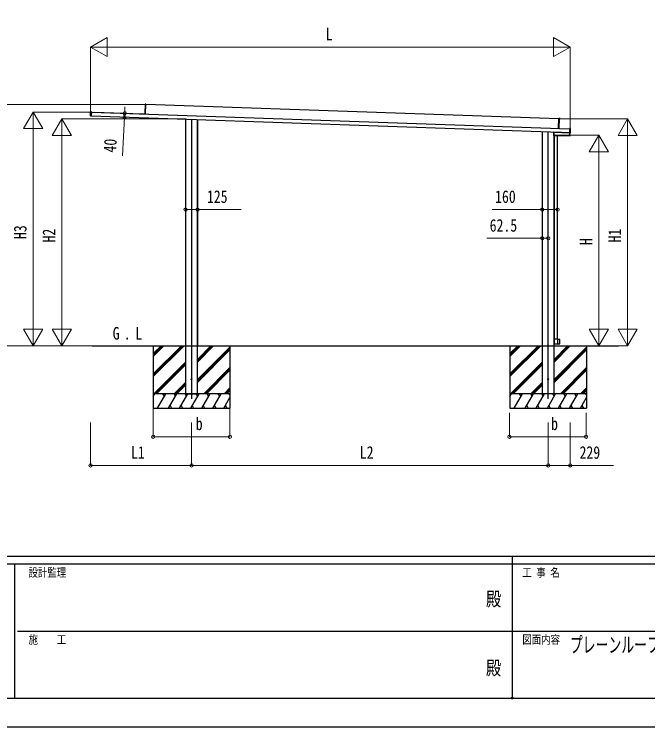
# Model space of a CAD drawing. Units: millimetres, scale not verified. Extents: x -16820 to 16820, y -11880 to 11880.
# Drawn here: x -5222 to 1396, y -11880 to -4436 of the extents above; entities that cross this region are included whole.
import ezdxf
from ezdxf.enums import TextEntityAlignment as Align

# ---------------------------------------------------------------- set-up
doc = ezdxf.new("R2010")
doc.units = ezdxf.units.MM
doc.header["$LTSCALE"] = 40
doc.header["$PDMODE"] = 32
doc.header["$PDSIZE"] = 20
for name, color, linetype in [('0-2_USER1', 3, 'Continuous'), ('0-3_YKK_11', 7, 'Continuous'), ('0-4_YKK_11E', 7, 'Continuous'), ('0-5_YKK_12', 2, 'Continuous'), ('0-6_YKK_A1', 4, 'Continuous'), ('0-8_YKK_ZWAK', 7, 'Continuous')]:
    doc.layers.add(name, color=color, linetype=linetype)
doc.layers.add('0-7_YKK_D', color=6, linetype='Continuous', lineweight=18)
doc.styles.add('ＭＳ ゴシック', font='')
doc.styles.get('ＭＳ ゴシック').set_extended_font_data('MS Gothic')

msp = doc.modelspace()

# ---------------------------------------------------------------- linework, layer by layer
at = {"layer": '0-3_YKK_11'}
for p, q in [((466.22, -5527.98), (-3847.36, -5377.35)), ((-4417.9, -5497.51), (576.76, -5671.93)), ((-4416.5, -5457.53), (578.15, -5631.95)), ((-3881.83, -5476.2), (-3881.8, -5475.5)), ((-3881.8, -5475.5), (-3881.78, -5475)), ((-3881.78, -5475), (-3857.1, -5475.87)), ((-3857.3, -5475.86), (-3856.78, -5475.38)), ((-3856.78, -5475.38), (-3856.5, -5467.37)), ((-3850.83, -5476.59), (-3850.82, -5476.56)), ((-3432.42, -5531.92), (-3432.42, -7900)), ((-3430.82, -8400), (-3430.82, -5531.98)), ((-3309.02, -8400), (-3309.02, -5536.23)), ((-3308.62, -5536.25), (-3308.62, -7900)), ((468.73, -5627.97), (472.29, -5526.03)), ((578.2, -5630.56), (578.2, -5630.56)), ((578.2, -5630.56), (579.4, -5630.6)), ((580.01, -5630.51), (585.7, -5630.71)), ((586.18, -5631.23), (584.72, -5673.21)), ((293.38, -5662.03), (293.38, -7900)), ((294.58, -7900), (294.58, -5662.07)), ((294.98, -8400), (294.98, -5662.09)), ((414.78, -5702.26), (414.78, -5668.78)), ((415.08, -5668.48), (415.46, -5668.49)), ((415.08, -5702.56), (579.69, -5702.56)), ((415.28, -5666.29), (415.28, -5668.28)), ((415.47, -5668.49), (578.27, -5674.18)), ((416.78, -8400), (416.78, -5702.56)), ((417.18, -5703), (417.18, -7825.5)), ((450.9, -5702.56), (450.78, -5702.8)), ((450.78, -5703), (450.78, -5702.8)), ((576.71, -5673.31), (576.71, -5673.31)), ((576.71, -5673.31), (577.91, -5673.36)), ((577.91, -5673.36), (577.91, -5673.36)), ((578.21, -5673.37), (578.18, -5674.16)), ((578.51, -5673.49), (584.2, -5673.69)), ((579.99, -5702.27), (580.96, -5674.57)), ((418.05, -7825.5), (418.25, -7825.5)), ((454.68, -7879.7), (454.68, -7856.7)), ((454.68, -7879.7), (454.98, -7880)), ((456.3, -7835.35), (455.99, -7835.05)), ((455.99, -7878.35), (456.29, -7878.05)), ((-3431.52, -7900), (-3431.22, -7900)), ((294.28, -7900), (294.58, -7900))]:
    msp.add_line(p, q, dxfattribs=at)
for points in [[(-3850.85, -5477.29), (-3850.82, -5476.56), (-3847.28, -5375.15), (-3847.26, -5374.65), (-3853.27, -5374.81), (-3856.5, -5467.37)], [(-4380.72, -5458.78), (-4380.71, -5458.48), (-4380.69, -5457.88), (-4380.68, -5457.58), (-3885.78, -5474.87), (-3885.79, -5475.16), (-3885.81, -5475.76), (-3885.82, -5476.06)], [(-3430.82, -7900), (-3430.92, -7900), (-3431.22, -7900), (-3431.22, -5531.96)], [(-3307.42, -5536.29), (-3307.42, -7900), (-3307.72, -7900), (-3308.32, -7900), (-3308.62, -7900), (-3308.92, -7900), (-3309.02, -7900)], [(462.73, -5627.92), (462.74, -5627.42), (466.3, -5525.48), (466.32, -5524.98), (479.97, -5526.3)], [(578.2, -5630.56), (578.19, -5630.91), (578.17, -5631.41), (576.74, -5672.47), (576.72, -5672.96), (576.71, -5673.31)], [(416.78, -7825.5), (417.18, -7825.5), (417.48, -7825.5), (418.05, -7825.5), (417.75, -7825.8), (417.48, -7856.7), (417.68, -7880), (418.18, -7880), (453.38, -7880), (454.98, -7880), (455.48, -7880), (455.98, -7880), (456.18, -7856.7), (455.91, -7825.5), (455.41, -7825.5), (454.98, -7825.5), (453.38, -7825.5), (453.38, -5703), (452.88, -5703), (417.48, -5703), (417.18, -5703), (416.78, -5703)], [(424.15, -5702.56), (424.28, -5702.8), (424.28, -5703)], [(578.1, -5673.36), (578.07, -5674.17), (580.29, -5674.25), (580.67, -5674.26)], [(418.25, -7825.5), (453.68, -7825.5), (453.68, -7856.7), (453.68, -7879.7), (453.38, -7880)], [(454.68, -7856.7), (454.68, -7825.8), (454.98, -7825.5)], [(456.29, -7878.05), (476.18, -7877.7), (476.18, -7835.7), (456.29, -7835.35)], [(-3432.42, -7900), (-3432.12, -7900), (-3431.52, -7900)], [(293.38, -7900), (293.68, -7900), (294.28, -7900)], [(294.98, -7900), (294.88, -7900), (294.58, -7900)]]:
    msp.add_lwpolyline(points, dxfattribs=at)
msp.add_lwpolyline([(-4416.47, -5456.53), (-4417.93, -5498.51), (-4417.95, -5499.01), (-4425.93, -5498.24), (-4424.46, -5456.24), (-4416.45, -5456.03)], close=True, dxfattribs=at)
for centre, radius, start, end in [((579.64, -5626.6), 4.01, 266.55184, 273.90119), ((577.89, -5677.06), 3.71, 81.82188, 89.76035)]:
    msp.add_arc(centre, radius, start, end, dxfattribs=at)
for centre, major_axis, ratio, start_param, end_param in [((580, -5630.81), (-0.01, -0.3), 0.998135, 3.1415927, 3.9545103), ((585.68, -5631.21), (0.367, 0.342), 0.99628, 5.4996506, 7.06672), ((415.08, -5668.78), (-0.3, 0.01), 0.998133, 4.7490956, 6.3180268), ((415.08, -5702.26), (0.213, 0.213), 0.99628, 2.358058, 3.9251274), ((415.08, -5668.28), (-0.2, 0.007), 0.998133, 1.607503, 3.1764341), ((578.52, -5673.19), (-0.01, -0.3), 0.998135, 5.4691958, 6.2831853), ((579.69, -5702.26), (-0.209, 0.217), 0.996405, 2.3754474, 3.9077379), ((580.66, -5674.56), (0.3, -0.01), 0.998135, 0, 1.5707963), ((584.22, -5673.19), (0.342, -0.367), 0.99628, 5.4996506, 7.06672)]:
    msp.add_ellipse(centre, major_axis=major_axis, ratio=ratio, start_param=start_param, end_param=end_param, dxfattribs=at)
at = {"layer": '0-4_YKK_11E'}
for p, q in [((-3847.28, -5375.15), (-3852.82, -5375.29)), ((-4425.44, -5497.79), (-4417.93, -5498.51)), ((-4416.47, -5456.53), (-4424.01, -5456.73)), ((-3881.8, -5475.5), (-3850.83, -5476.59)), ((-3857.1, -5475.87), (-3856.89, -5475.75)), ((471.82, -5526.01), (466.3, -5525.48)), ((462.74, -5627.42), (468.26, -5627.95)), ((585.21, -5631.66), (578.17, -5631.41)), ((579.4, -5630.6), (578.2, -5630.56)), ((579.4, -5630.6), (579.4, -5630.6)), ((580, -5630.59), (580.01, -5630.51)), ((583.78, -5672.71), (585.21, -5631.66)), ((414.78, -5668.78), (415.16, -5668.79)), ((415.46, -5668.49), (415.16, -5668.79)), ((415.16, -5668.79), (415.47, -5668.49)), ((415.63, -5666.3), (415.63, -5668.29)), ((576.71, -5673.31), (577.91, -5673.36)), ((576.74, -5672.47), (583.78, -5672.71)), ((578.08, -5673.97), (577.78, -5673.96)), ((578.51, -5673.41), (578.51, -5673.49))]:
    msp.add_line(p, q, dxfattribs=at)
for points in [[(-3856.5, -5467.37), (-3856.03, -5467.38), (-3852.82, -5375.29), (-3853.29, -5375.28)], [(-4425.91, -5497.77), (-4425.44, -5497.79), (-4424.01, -5456.73), (-4424.48, -5456.71)], [(-3856.78, -5475.38), (-3856.31, -5475.39), (-3856.03, -5467.38)], [(479.97, -5526.3), (471.82, -5526.01), (468.26, -5627.95), (468.73, -5627.97)], [(585.7, -5630.71), (585.23, -5631.16), (585.21, -5631.66), (585.71, -5631.67), (585.23, -5631.16), (578.19, -5630.91)], [(579.9, -5630.6), (579.94, -5630.59), (580, -5630.59)], [(584.72, -5673.21), (584.27, -5672.73), (585.71, -5631.67), (586.18, -5631.23)], [(415.16, -5668.79), (415.16, -5701.88), (414.78, -5702.26)], [(579.69, -5702.56), (579.32, -5702.18), (579.32, -5701.88), (587.9, -5702.18), (415.46, -5702.18), (415.08, -5702.56)], [(415.16, -5668.79), (415.46, -5668.79), (415.47, -5668.49)], [(415.46, -5668.49), (415.47, -5668.49), (415.16, -5668.79)], [(415.28, -5668.28), (415.63, -5668.29), (415.93, -5668.29), (415.93, -5666.31)], [(415.63, -5668.3), (415.93, -5668.31), (577.78, -5673.96), (577.8, -5673.35)], [(427.28, -5703), (427.28, -5702.8), (424.28, -5702.8)], [(447.78, -5702.56), (447.78, -5702.8), (427.28, -5702.8), (427.28, -5702.56)], [(450.78, -5702.8), (447.78, -5702.8), (447.78, -5703)], [(584.2, -5673.69), (583.76, -5673.21), (576.72, -5672.96)], [(578.42, -5673.4), (578.45, -5673.41), (578.51, -5673.41)], [(580.96, -5674.57), (580.58, -5674.56), (580.28, -5674.55), (580.29, -5674.25), (580.58, -5674.56), (579.62, -5701.89), (579.99, -5702.27)]]:
    msp.add_lwpolyline(points, dxfattribs=at)
for points in [[(580.28, -5674.55), (415.46, -5668.79), (415.46, -5701.88), (415.46, -5702.18), (415.16, -5701.88), (415.46, -5701.88), (579.32, -5701.88)], [(584.27, -5672.73), (583.78, -5672.71), (583.76, -5673.21)]]:
    msp.add_lwpolyline(points, close=True, dxfattribs=at)
for centre, radius, start, end in [((-3850.76, -5375.11), 2.07, 171.06854, 184.93146), ((-4423.4, -5498.11), 2.07, 171.06854, 184.93146), ((-4421.95, -5456.55), 2.07, 171.06854, 184.93146), ((-3857.29, -5475.09), 0.765, 269.05171, 301.0406), ((-3854.22, -5460.6), 15.54, 259.3054, 261.87346), ((-3856.59, -5477.57), 1.85, 83.82294, 99.58333), ((-3859.55, -5475.51), 3.17, 351.51431, 355.97407), ((-3857.31, -5475.36), 1, 337.89786, 358), ((469.78, -5525.69), 2.07, 351.06854, 4.93146)]:
    msp.add_arc(centre, radius, start, end, dxfattribs=at)
for centre, major_axis, ratio, start_param, end_param in [((-3863.9, -5476.13), (13.07, -0.46), 0.038227, 0, 0.962078), ((-3863.88, -5476.13), (13.07, -0.46), 0.061163, 0.0374041, 0.962078), ((468.23, -5627.95), (-0.013, 0.504), 0.060033, 4.3753319, 4.7012916), ((579.4, -5630.57), (0.6, -0.021), 0.061163, 4.712389, 6.2831853), ((415.16, -5668.29), (0, 0.5), 0.061125, 3.1027435, 3.1394501), ((415.46, -5668.29), (0.007, 0.2), 0.854479, 3.1782993, 4.712389), ((415.46, -5668.29), (0.47, -0.016), 0.425228, 4.7490956, 6.2831853), ((415.46, -5668.29), (-0.011, 0.2), 0.151815, 3.0913179, 3.1280246), ((415.43, -5668.29), (0.201, -0.007), 0.992577, 6.2831853, 6.3180268), ((415.43, -5668.29), (-0.501, 0.017), 0.998133, 3.1415927, 3.1764341), ((578.28, -5673.98), (0.5, -0.017), 0.4, 3.1415927, 4.712389), ((577.91, -5673.39), (0.6, -0.021), 0.061163, 6.2831853, 7.8539816)]:
    msp.add_ellipse(centre, major_axis=major_axis, ratio=ratio, start_param=start_param, end_param=end_param, dxfattribs=at)
at = {"layer": '0-5_YKK_12'}
for p, q in [((-3369.92, -5531.2), (-3369.92, -8452.5)), ((355.88, -8452.5), (355.88, -5661.01))]:
    msp.add_line(p, q, dxfattribs=at)
at = {"layer": '0-6_YKK_A1'}
for p, q in [((-4407.41, -7900), (1091, -7900)), ((-3769.92, -7900), (-3769.92, -8550)), ((-3769.92, -8193.98), (-3475.94, -7900)), ((-3769.92, -8208.12), (-3461.8, -7900)), ((-3769.92, -8222.26), (-3447.66, -7900)), ((-3769.92, -7981.85), (-3688.08, -7900)), ((-3769.92, -7995.99), (-3673.93, -7900)), ((-3769.92, -8010.13), (-3659.79, -7900)), ((-3309.02, -8069.73), (-3139.29, -7900)), ((-3309.02, -8055.59), (-3153.43, -7900)), ((-3309.02, -8041.45), (-3167.57, -7900)), ((-3309.02, -8253.58), (-2969.92, -7914.48)), ((-3309.02, -8267.72), (-2969.92, -7928.62)), ((-3309.02, -8281.86), (-2969.92, -7942.76)), ((-2969.92, -7900), (-2969.92, -8550)), ((-44.12, -7900), (-44.12, -8550)), ((-44.12, -8193.98), (249.86, -7900)), ((-44.12, -8208.12), (264, -7900)), ((-44.12, -8222.26), (278.14, -7900)), ((-44.12, -7981.85), (37.72, -7900)), ((-44.12, -7995.99), (51.87, -7900)), ((-44.12, -8010.13), (66.01, -7900)), ((416.78, -8069.73), (586.51, -7900)), ((416.78, -8055.59), (572.37, -7900)), ((416.78, -8041.45), (558.23, -7900)), ((416.78, -8253.58), (755.88, -7914.48)), ((416.78, -8267.72), (755.88, -7928.62)), ((416.78, -8281.86), (755.88, -7942.76)), ((755.88, -7900), (755.88, -8550)), ((-3763.81, -8400), (-3430.82, -8067.01)), ((-3749.67, -8400), (-3430.82, -8081.15)), ((-3735.53, -8400), (-3430.82, -8095.3)), ((-38.01, -8400), (294.98, -8067.01)), ((-23.87, -8400), (294.98, -8081.15)), ((-9.73, -8400), (294.98, -8095.3)), ((-3243.31, -8400), (-2969.92, -8126.61)), ((-3229.17, -8400), (-2969.92, -8140.75)), ((-3215.03, -8400), (-2969.92, -8154.9)), ((482.49, -8400), (755.88, -8126.61)), ((496.63, -8400), (755.88, -8140.75)), ((510.77, -8400), (755.88, -8154.9)), ((-3551.68, -8400), (-3430.82, -8279.14)), ((-3537.54, -8400), (-3430.82, -8293.28)), ((-3523.39, -8400), (-3430.82, -8307.43)), ((174.12, -8400), (294.98, -8279.14)), ((188.26, -8400), (294.98, -8293.28)), ((202.41, -8400), (294.98, -8307.43)), ((-2969.92, -8400), (-3769.92, -8400)), ((-3769.92, -8428.94), (-3753.21, -8400)), ((-3725.38, -8550), (-3638.77, -8400)), ((-3653.77, -8425.98), (-3668.78, -8400)), ((-3609.9, -8550), (-3523.3, -8400)), ((-3538.3, -8425.98), (-3553.3, -8400)), ((-3494.43, -8550), (-3407.83, -8400)), ((-3422.83, -8425.98), (-3437.83, -8400)), ((-3430.82, -8400), (-3309.02, -8400)), ((-3378.96, -8550), (-3292.36, -8400)), ((-3307.36, -8425.98), (-3322.36, -8400)), ((-3263.49, -8550), (-3176.89, -8400)), ((-3191.89, -8425.98), (-3206.89, -8400)), ((-3148.02, -8550), (-3061.42, -8400)), ((-3076.42, -8425.98), (-3091.42, -8400)), ((-3031.18, -8400), (-2969.92, -8338.74)), ((-3017.04, -8400), (-2969.92, -8352.88)), ((-3002.9, -8400), (-2969.92, -8367.03)), ((-2969.92, -8410.45), (-2975.95, -8400)), ((755.88, -8400), (-44.12, -8400)), ((-44.12, -8428.94), (-27.41, -8400)), ((0.42, -8550), (87.03, -8400)), ((72.03, -8425.98), (57.02, -8400)), ((115.9, -8550), (202.5, -8400)), ((187.5, -8425.98), (172.5, -8400)), ((231.37, -8550), (317.97, -8400)), ((302.97, -8425.98), (287.97, -8400)), ((346.84, -8550), (433.44, -8400)), ((418.44, -8425.98), (403.44, -8400)), ((462.31, -8550), (548.91, -8400)), ((533.91, -8425.98), (518.91, -8400)), ((577.78, -8550), (664.38, -8400)), ((649.38, -8425.98), (634.38, -8400)), ((694.62, -8400), (755.88, -8338.74)), ((708.76, -8400), (755.88, -8352.88)), ((722.9, -8400), (755.88, -8367.03)), ((755.88, -8410.45), (749.85, -8400)), ((-3768.21, -8425.98), (-3769.92, -8423.02)), ((-3032.55, -8550), (-2969.92, -8441.52)), ((-42.41, -8425.98), (-44.12, -8423.02)), ((693.25, -8550), (755.88, -8441.52)), ((-3769.92, -8550), (-2969.92, -8550)), ((-3594.91, -8524.02), (-3579.91, -8550)), ((-3479.43, -8524.02), (-3464.44, -8550)), ((-3363.96, -8524.02), (-3348.97, -8550)), ((-3248.5, -8524.02), (-3233.5, -8550)), ((-3133.02, -8524.02), (-3118.03, -8550)), ((-3017.55, -8524.02), (-3002.56, -8550)), ((-44.12, -8550), (755.88, -8550)), ((130.89, -8524.02), (145.89, -8550)), ((246.37, -8524.02), (261.36, -8550)), ((361.84, -8524.02), (376.83, -8550)), ((477.3, -8524.02), (492.3, -8550)), ((592.78, -8524.02), (607.77, -8550)), ((708.25, -8524.02), (723.24, -8550))]:
    msp.add_line(p, q, dxfattribs=at)
for centre in [(-3369.92, -8250), (355.88, -8250)]:
    msp.add_circle(centre, 5, dxfattribs=at)
at = {"layer": '0-7_YKK_D', "color": 1}
for p, q in [((-4424.88, -4778.87), (-4251.67, -4678.87)), ((-4251.67, -4878.87), (-4251.67, -4678.87)), ((585.13, -4778.87), (411.93, -4678.87)), ((411.93, -4678.87), (411.93, -4878.87)), ((-4424.88, -5495.78), (-4424.88, -4777.87)), ((-4424.88, -4778.87), (-4251.67, -4878.87)), ((-4424.88, -4778.87), (-4078.47, -4778.87)), ((-4224.88, -4778.87), (385.13, -4778.87)), ((585.13, -4778.87), (238.72, -4778.87)), ((585.13, -4778.87), (411.93, -4878.87)), ((585.13, -5631.68), (585.13, -4777.87)), ((-3851.15, -5377.25), (-5325.88, -5377.25)), ((-5024.88, -5457.31), (-5124.88, -5630.51)), ((-4424, -5457.31), (-5025.88, -5457.31)), ((-5024.88, -5457.31), (-4924.88, -5630.51)), ((-5024.88, -5457.31), (-5024.88, -5803.72)), ((-4724.88, -5528.97), (-4824.88, -5702.18)), ((-3431.82, -5528.97), (-4725.88, -5528.97)), ((-4724.88, -5528.97), (-4624.88, -5702.18)), ((-4724.88, -5528.97), (-4724.88, -5875.38)), ((471.73, -5528.08), (1186.13, -5528.08)), ((1185.13, -5528.08), (1085.13, -5701.29)), ((1185.13, -5528.08), (1285.13, -5701.29)), ((1185.13, -5528.08), (1185.13, -5874.49)), ((-5124.88, -5630.51), (-4924.88, -5630.51)), ((-5024.88, -5657.31), (-5024.88, -7700)), ((-4824.88, -5702.18), (-4624.88, -5702.18)), ((-4724.88, -5728.97), (-4724.88, -7700)), ((578.28, -5700), (886.13, -5700)), ((885.13, -5700), (785.13, -5873.2)), ((885.13, -5700), (985.13, -5873.2)), ((885.13, -5700), (885.13, -6046.41)), ((1085.13, -5701.29), (1285.13, -5701.29)), ((1185.13, -5728.08), (1185.13, -7700)), ((785.13, -5873.2), (985.13, -5873.2)), ((885.13, -7700), (885.13, -5900)), ((-5024.88, -7900), (-5024.88, -7553.59)), ((-4724.88, -7900), (-4724.88, -7553.59)), ((885.13, -7900), (885.13, -7553.59)), ((1185.13, -7900), (1185.13, -7553.59)), ((-5024.88, -7900), (-5124.88, -7726.8)), ((-4924.88, -7726.8), (-5124.88, -7726.8)), ((-5024.88, -7900), (-4924.88, -7726.8)), ((-4724.88, -7900), (-4824.88, -7726.8)), ((-4624.88, -7726.8), (-4824.88, -7726.8)), ((-4724.88, -7900), (-4624.88, -7726.8)), ((885.13, -7900), (785.13, -7726.8)), ((985.13, -7726.8), (785.13, -7726.8)), ((885.13, -7900), (985.13, -7726.8)), ((1185.13, -7900), (1085.13, -7726.8)), ((1285.13, -7726.8), (1085.13, -7726.8)), ((1185.13, -7900), (1285.13, -7726.8)), ((-4441.75, -7900), (-5325.88, -7900)), ((-4441.75, -7900), (-5025.88, -7900)), ((-4408.41, -7900), (-4725.88, -7900)), ((788.58, -7900), (886.13, -7900)), ((788.58, -7900), (1186.13, -7900))]:
    msp.add_line(p, q, dxfattribs=at)
at = {"layer": '0-7_YKK_D'}
for p, q in [((-4068.85, -5469.67), (-4065.6, -5401.75)), ((-4068.85, -5469.67), (-4070.76, -5509.63)), ((-4070.76, -5509.63), (-4090.21, -5916.37)), ((293.38, -6794.26), (293.38, -6775.99)), ((355.88, -6794.26), (355.88, -6775.99)), ((-3769.92, -8551), (-3769.92, -8851)), ((-2969.92, -8551), (-2969.92, -8851)), ((-49.1, -8601), (-49.1, -8851)), ((750.9, -8601), (750.9, -8851)), ((-4424.88, -8700), (-4424.88, -9151)), ((-3369.92, -8701), (-3369.92, -9151)), ((-3369.92, -8701), (-3369.92, -9151)), ((355.88, -8700.5), (355.88, -9151)), ((355.88, -8700.5), (355.88, -9151)), ((585.13, -8700.5), (585.13, -9151)), ((-3769.92, -8850), (-2969.92, -8850)), ((-49.1, -8850), (750.9, -8850)), ((-4424.88, -9150), (-3369.92, -9150)), ((-3369.92, -9150), (355.88, -9150))]:
    msp.add_line(p, q, dxfattribs=at)
for points in [[(-3432.42, -6476.99), (-3307.42, -6476.99), (-2853.02, -6476.99)], [(453.38, -6476.99), (293.38, -6476.99), (-229.02, -6476.99)], [(355.88, -6776.99), (293.38, -6776.99), (-285.82, -6776.99)], [(355.88, -9150), (585.13, -9150), (1039.53, -9150)]]:
    msp.add_lwpolyline(points, dxfattribs=at)
for centre in [(-4070.76, -5509.63), (-4068.85, -5469.67), (-3432.42, -6476.99), (-3307.42, -6476.99), (293.38, -6476.99), (453.38, -6476.99), (293.38, -6776.99), (355.88, -6776.99), (-3769.92, -8850), (-2969.92, -8850), (-49.1, -8850), (750.9, -8850), (-4424.88, -9150), (-3369.92, -9150), (-3369.92, -9150), (355.88, -9150), (355.88, -9150), (585.13, -9150)]:
    msp.add_circle(centre, 17, dxfattribs=at)
at = {"layer": '0-8_YKK_ZWAK'}
for p, q in [((15580.08, -10100), (-15619.92, -10100)), ((-19.92, -10100), (-19.92, -11580)), ((-5219.92, -10180), (-15619.92, -10180)), ((-5219.92, -10180), (-5219.92, -11580)), ((-19.92, -10180), (-5219.92, -10180)), ((5180.08, -10180), (-19.92, -10180)), ((-5189.92, -10880), (-19.92, -10880)), ((-19.92, -10880), (5180.08, -10880)), ((-15619.92, -11580), (-5219.92, -11580)), ((-5219.92, -11580), (-19.92, -11580)), ((-19.92, -11580), (5180.08, -11580))]:
    msp.add_line(p, q, dxfattribs=at)
msp.add_lwpolyline([(-16820, -11880), (16820, -11880), (16820, 11880), (-16820, 11880)], close=True, dxfattribs=at)
msp.add_point((-19.92, -11580), dxfattribs=at)

# ---------------------------------------------------------------- texts
at = {"layer": '0-2_USER1', "style": 'ＭＳ ゴシック'}
for s, height, width, p in [('G', 132, 0.8, (-4193.77, -7874.69)), ('L', 132, 0.8, (-3957.35, -7874.69)), ('.', 132, 0.8, (-4078.57, -7874.69)), ('プレーンルーフ\u3000カーポート\u3000両側支持式\u3000600タイプ', 164.2, 0.6, (582, -11155.33))]:
    msp.add_text(s, height=height, dxfattribs=dict(at, width=width)).set_placement(p, align=Align.BOTTOM_LEFT)
at = {"layer": '0-7_YKK_D', "color": 1, "style": 'ＭＳ ゴシック', "width": 0.8}
msp.add_text('L', height=132, dxfattribs=at).set_placement((-1967.87, -4748.87), align=Align.BOTTOM_LEFT)
at = {"layer": '0-7_YKK_D', "style": 'ＭＳ ゴシック', "width": 0.8}
msp.add_text('40', height=132, rotation=87.262, dxfattribs=at).set_placement((-4118.74, -5884.97), align=Align.BOTTOM_LEFT)
for s, p in [('125', (-3209.42, -6446.99)), ('160', (-199.02, -6446.99)), ('62.5', (-255.82, -6746.99)), ('b', (-3326.33, -8820)), ('b', (385.97, -8820)), ('L1', (-4003, -9120)), ('L2', (-1612.62, -9120)), ('229', (683.13, -9120))]:
    msp.add_text(s, height=132, dxfattribs=at).set_placement(p, align=Align.BOTTOM_LEFT)
at = {"layer": '0-7_YKK_D', "color": 1, "style": 'ＭＳ ゴシック', "width": 0.8}
for s, p in [('H3', (-5054.88, -6784.25)), ('H2', (-4754.88, -6820.09)), ('H1', (1155.13, -6819.64)), ('H', (855.13, -6848))]:
    msp.add_text(s, height=132, rotation=90, dxfattribs=at).set_placement(p, align=Align.BOTTOM_LEFT)
at = {"layer": '0-8_YKK_ZWAK', "style": 'ＭＳ ゴシック', "width": 0.8}
for s, height, p in [('設計監理', 87.98, (-5073.25, -10340)), ('工 事 名', 87.98, (85.08, -10340)), ('殿', 146.6, (-294.67, -10663.33)), ('施\u3000\u3000工', 87.98, (-5073.25, -11040)), ('図面内容', 87.98, (85.08, -11040)), ('殿', 146.6, (-294.67, -11383.33))]:
    msp.add_text(s, height=height, dxfattribs=at).set_placement(p, align=Align.BOTTOM_LEFT)

doc.saveas('drawing.dxf')
